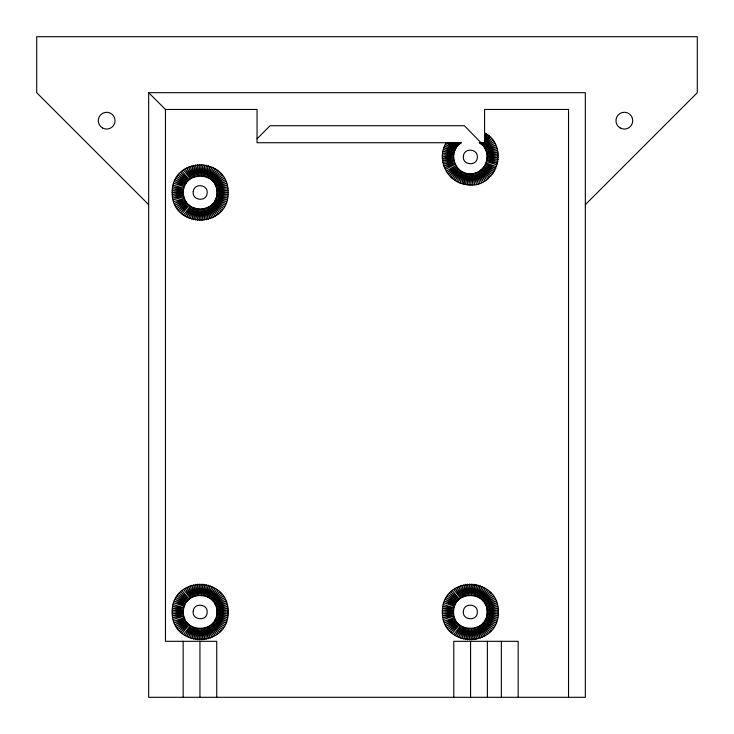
<?xml version="1.0" encoding="UTF-8"?>
<svg xmlns="http://www.w3.org/2000/svg" width="734" height="734" viewBox="0 0 734 734"><rect width="100%" height="100%" fill="white"/><g stroke="black" fill="none" stroke-linecap="round" stroke-linejoin="round"><path stroke-width="1.1" d="M148.663 92.686L148.663 697.3L585.337 697.3L585.337 92.686L148.663 92.686L165.462 109.476L257.047 109.476L257.047 142.735L461.411 142.735C447.189 150.589 454.126 174.655 470.347 173.747C485.835 174.6 493.349 152.213 480.467 143.552L480.467 142.735M460.649 142.735L460.218 143.552L458.264 142.735L459.108 144.47L456.585 142.735L458.071 145.479L453.86 142.735L457.135 146.58L450.85 142.735L456.291 147.754L446.235 142.735C436.528 157.911 445.923 180.362 463.549 184.106L467.466 173.499L467.2 184.766C495.945 189.693 510.488 146.194 484.568 132.845M172.178 192.501C171.435 156.021 228.907 156.021 228.164 192.501C228.907 228.98 171.435 228.98 172.178 192.501L183.372 192.501C182.986 214.86 218.301 214.099 216.952 191.776C217.071 170.563 182.344 171.306 183.372 192.501L172.242 194.372L183.436 193.941L172.426 196.235L183.619 195.382L172.738 198.079L183.931 196.785L173.169 199.896M172.178 611.982C171.435 575.502 228.907 575.502 228.164 611.982C228.907 648.461 171.435 648.461 172.178 611.982L183.372 611.982C182.986 589.622 218.301 590.384 216.952 612.706C217.071 633.919 182.344 633.176 183.372 611.982L172.242 610.11L183.436 610.541L172.426 608.247L183.619 609.101L172.738 606.403L183.931 607.697L173.169 604.587M442.354 611.982C441.611 575.502 499.083 575.502 498.34 611.982C499.083 648.461 441.611 648.461 442.354 611.982L453.548 611.982C453.162 589.622 488.477 590.384 487.128 612.706C487.248 633.919 452.52 633.176 453.548 611.982L442.418 610.11L453.612 610.541L442.602 608.247L453.796 609.101L442.914 606.403L454.107 607.697L443.345 604.587M183.564 215.034L190.354 206.135L185.106 216.099L191.565 206.924L186.72 217.044L192.84 207.612L188.39 217.888L194.161 208.181L191.877 219.237L195.538 208.639L193.684 219.732L196.941 208.979L195.519 220.099L198.363 209.199L199.235 220.475L199.813 209.291L201.107 220.475L201.254 209.263L202.969 220.356L202.694 209.107L204.823 220.099L204.107 208.823L208.465 219.237L205.502 208.428L210.227 218.622L206.85 207.915L211.952 217.888L208.144 207.282L215.236 216.099L209.392 206.538L216.778 215.034L210.557 205.694L218.246 213.878L211.658 204.749L219.631 212.621L212.667 203.722L222.136 209.851L213.585 202.602L223.246 208.346L214.401 201.419L224.255 206.768L215.117 200.162L225.944 203.428L215.723 198.841L226.613 201.685L216.209 197.483L227.164 199.896L216.576 196.088L227.604 198.079L216.824 194.666L228.1 194.372L216.952 193.225L228.164 192.501L216.952 191.776L228.1 190.629L216.824 190.335L227.604 186.922L216.576 188.913L227.164 185.106L216.209 187.519L226.613 183.317L215.723 186.161L225.944 181.573L215.117 184.84L224.255 178.234L214.401 183.592L223.246 176.655L213.585 182.399L222.136 175.151L212.667 181.28L219.631 172.38L211.658 180.252L218.246 171.123L210.557 179.307L216.778 169.967L209.392 178.463L215.236 168.903L208.144 177.72L211.952 167.113L206.85 177.087L210.227 166.379L205.502 176.573L208.465 165.765L204.107 176.178L204.823 164.902L202.694 175.894L202.969 164.645L201.254 175.738L201.107 164.526L199.813 175.71L199.235 164.526L198.363 175.802L195.519 164.902L196.941 176.022L193.684 165.269L195.538 176.362L191.877 165.765L194.161 176.821L188.39 167.113L192.84 177.389L186.72 167.958L191.565 178.078L185.106 168.903L190.354 178.867L183.564 169.967M183.564 634.515L190.354 625.616L185.106 635.58L191.565 626.405L186.72 636.525L192.84 627.093L188.39 637.369L194.161 627.662L191.877 638.718L195.538 628.12L193.684 639.213L196.941 628.46L195.519 639.58L198.363 628.68L199.235 639.956L199.813 628.772L201.107 639.956L201.254 628.744L202.969 639.837L202.694 628.588L204.823 639.58L204.107 628.304L208.465 638.718L205.502 627.909L210.227 638.103L206.85 627.396L211.952 637.369L208.144 626.763L215.236 635.58L209.392 626.019L216.778 634.515L210.557 625.175L218.246 633.359L211.658 624.23L219.631 632.102L212.667 623.203L222.136 629.332L213.585 622.083L223.246 627.827L214.401 620.9L224.255 626.249L215.117 619.643L225.944 622.909L215.723 618.322L226.613 621.166L216.209 616.964L227.164 619.377L216.576 615.569L227.604 617.56L216.824 614.147L228.1 613.853L216.952 612.706L228.164 611.982L216.952 611.257L228.1 610.11L216.824 609.816L227.604 606.403L216.576 608.394L227.164 604.587L216.209 607L226.613 602.798L215.723 605.642L225.944 601.054L215.117 604.321L224.255 597.715L214.401 603.073L223.246 596.136L213.585 601.88L222.136 594.632L212.667 600.761L219.631 591.861L211.658 599.733L218.246 590.604L210.557 598.788L216.778 589.448L209.392 597.944L215.236 588.384L208.144 597.201L211.952 586.594L206.85 596.568L210.227 585.86L205.502 596.054L208.465 585.246L204.107 595.659L204.823 584.383L202.694 595.375L202.969 584.126L201.254 595.219L201.107 584.007L199.813 595.191L199.235 584.007L198.363 595.283L195.519 584.383L196.941 595.503L193.684 584.75L195.538 595.843L191.877 585.246L194.161 596.302L188.39 586.594L192.84 596.87L186.72 587.439L191.565 597.559L185.106 588.384L190.354 598.348L183.564 589.448M453.74 634.515L460.53 625.616L455.282 635.58L461.741 626.405L456.897 636.525L463.007 627.093L458.567 637.369L464.338 627.662L462.053 638.718L465.705 628.12L463.851 639.213L467.108 628.46L465.686 639.58L468.54 628.68L469.411 639.956L469.98 628.772L471.283 639.956L471.43 628.744L473.146 639.837L472.861 628.588L474.999 639.58L474.283 628.304L478.641 638.718L475.669 627.909L480.403 638.103L477.017 627.396L482.128 637.369L478.32 626.763L485.403 635.58L479.559 626.019L486.945 634.515L480.733 625.175L488.413 633.359L481.834 624.23L489.807 632.102L482.844 623.203L492.312 629.332L483.761 622.083L493.422 627.827L484.578 620.9L494.432 626.249L485.293 619.643L496.111 622.909L485.899 618.322L496.79 621.166L486.385 616.964L497.34 619.377L486.752 615.569L497.771 617.56L487 614.147L498.276 613.853L487.128 612.706L498.34 611.982L487.128 611.257L498.276 610.11L487 609.816L497.771 606.403L486.752 608.394L497.34 604.587L486.385 607L496.79 602.798L485.899 605.642L496.111 601.054L485.293 604.321L494.432 597.715L484.578 603.073L493.422 596.136L483.761 601.88L492.312 594.632L482.844 600.761L489.807 591.861L481.834 599.733L488.413 590.604L480.733 598.788L486.945 589.448L479.559 597.944L485.403 588.384L478.32 597.201L482.128 586.594L477.017 596.568L480.403 585.86L475.669 596.054L478.641 585.246L474.283 595.659L474.999 584.383L472.861 595.375L473.146 584.126L471.43 595.219L471.283 584.007L469.98 595.191L469.411 584.007L468.54 595.283L465.686 584.383L467.108 595.503L463.851 584.75L465.705 595.843L462.053 585.246L464.338 596.302L458.567 586.594L463.007 596.87L456.897 587.439L461.741 597.559L455.282 588.384L460.53 598.348L453.74 589.448M496.579 166.701L486.027 162.976L495.881 168.425L485.449 164.297L495.065 170.095L484.761 165.563L494.138 171.701L483.972 166.774L491.973 174.72L483.073 167.912L490.743 176.114L482.082 168.958L489.431 177.426L481.009 169.921L486.55 179.775L479.862 170.793L485.009 180.793L478.632 171.563L483.394 181.72L477.348 172.215L481.715 182.527L476.008 172.765L478.238 183.812L474.632 173.187L476.439 184.271L473.219 173.499L474.614 184.619L471.788 173.683L470.907 184.94L470.347 173.747L469.054 184.913L468.898 173.683L467.2 184.766L463.549 184.106L466.062 173.187L461.759 183.592L464.677 172.765L460.016 182.968L463.347 172.215L458.31 182.225L462.053 171.563L455.071 180.408L460.833 170.793L453.548 179.344L459.677 169.921L452.098 178.178L458.603 168.958L449.456 175.582L457.612 167.912L448.263 174.151L456.722 166.774L447.171 172.655L455.924 165.563L446.18 171.077M197.373 220.356L198.363 209.199M197.373 639.837L198.363 628.68M467.54 639.837L468.54 628.68M465.365 184.5L467.466 173.499M204.107 176.178L206.658 165.269M204.107 595.659L206.658 584.75M474.283 595.659L476.834 584.75M190.106 218.622L194.161 208.181M190.106 638.103L194.161 627.662M460.282 638.103L464.338 627.662M484.568 134.405L486.128 133.836L484.568 137.194L487.633 134.937L484.568 139.616L489.055 136.129L484.568 141.754L490.395 137.414L482.614 145.479L491.642 138.79L483.55 146.58L492.798 140.24L484.394 147.754L494.817 143.359L485.137 148.993L495.661 145.011L485.761 150.296L496.395 146.717L486.275 151.644L497.019 148.47L486.679 153.03L497.909 152.076L486.954 154.452L498.175 153.911L487.11 155.883L498.313 155.764L487.137 157.333L498.221 159.48L487.037 158.773L497.991 161.324L486.826 160.195L497.643 163.15L486.486 161.599L497.175 164.939M482.403 142.735L481.587 144.47L483.816 142.735M456.658 181.371L462.053 171.563M208.144 177.72L213.622 167.958M208.144 597.201L213.622 587.439M478.32 597.201L483.798 587.439M484.568 136.533L486.128 133.836L484.568 135.148M482.614 145.479L484.568 142.735L490.395 137.414M568.538 697.3L568.538 109.476L484.568 109.476L484.568 142.735L479.284 142.735L480.467 143.552L481.091 142.735M484.568 135.854L486.128 133.836M182.096 213.878L189.225 205.236L180.711 212.621L188.17 204.245L179.408 211.273L187.207 203.171L178.206 209.851L186.335 202.015L176.087 206.768L185.564 200.795L175.187 205.125L184.904 199.51L174.398 203.428L184.362 198.171L173.729 201.685M182.096 633.359L189.225 624.717L180.711 632.102L188.17 623.726L179.408 630.754L187.207 622.652L178.206 629.332L186.335 621.496L176.087 626.249L185.564 620.276L175.187 624.606L184.904 618.991L174.398 622.909L184.362 617.652L173.729 621.166M452.272 633.359L459.392 624.717L450.887 632.102L458.346 623.726L449.584 630.754L457.374 622.652L448.373 629.332L456.511 621.496L446.263 626.249L455.741 620.276L445.364 624.606L455.08 618.991L444.575 622.909L454.539 617.652L443.905 621.166M483.1 142.735L481.587 144.47L481.733 142.735L480.467 143.552M484.568 138.451L487.633 134.937M484.568 140.717L489.055 136.129M450.731 176.922L458.603 168.958M257.047 138.772L270.112 125.716L464.393 125.716L481.009 142.735M585.337 204.648L697.3 92.686L697.3 36.7L36.7 36.7L36.7 92.686L148.663 204.648M212.667 181.28L220.934 173.729M212.667 600.761L220.934 593.21M482.844 600.761L491.101 593.21M177.096 208.346L186.335 202.015M177.096 627.827L186.335 621.496M447.263 627.827L456.511 621.496M484.394 147.754L493.863 141.772M445.299 169.444L455.245 164.297L444.52 167.756L454.667 162.976L443.859 166.022L454.208 161.599L443.318 164.242L453.869 160.195L442.593 160.608L453.649 158.773L442.409 158.755L453.584 155.883L442.354 156.902L453.74 154.452L442.914 151.36L454.016 153.03L443.345 149.553L454.41 151.644L443.896 147.782L454.924 150.296L445.345 144.359L455.557 148.993L446.235 142.735M215.117 184.84L225.155 179.876M215.117 604.321L225.155 599.357M485.293 604.321L495.331 599.357M173.169 619.377L183.931 616.266L172.738 617.56L183.619 614.863L172.426 615.716L183.436 613.422L172.242 613.853L183.372 611.982M443.345 619.377L454.107 616.266L442.914 617.56L453.796 614.863L442.602 615.716L453.612 613.422L442.418 613.853L453.548 611.982M486.679 153.03L497.524 150.259M442.896 162.434L453.869 160.195M216.824 190.335L227.916 188.766M216.824 609.816L227.916 608.247M487 609.816L498.083 608.247M442.409 158.755L453.557 157.333M442.418 155.039L453.74 154.452L442.602 153.195M487.137 157.333L498.331 157.627M216.824 194.666L227.916 196.235M487 614.147L498.083 615.716M216.824 614.147L227.916 615.716M183.372 192.501L172.242 190.629L183.436 191.06L172.426 188.766L183.619 189.62L172.738 186.922L183.931 188.216L173.169 185.106M173.729 183.317L184.362 186.831L174.398 181.573L184.904 185.491L175.187 179.876L185.564 184.206L176.087 178.234L186.335 182.986L178.206 175.151L187.207 181.83L179.408 173.729L188.17 180.757L180.711 172.38L189.225 179.766L182.096 171.123M443.905 602.798L454.539 606.312L444.575 601.054L455.08 604.972L445.364 599.357L455.741 603.687L446.263 597.715L456.511 602.467L448.373 594.632L457.374 601.311L449.584 593.21L458.346 600.238L450.887 591.861L459.392 599.247L452.272 590.604M173.729 602.798L184.362 606.312L174.398 601.054L184.904 604.972L175.187 599.357L185.564 603.687L176.087 597.715L186.335 602.467L178.206 594.632L187.207 601.311L179.408 593.21L188.17 600.238L180.711 591.861L189.225 599.247L182.096 590.604M444.565 146.048L454.924 150.296M215.117 200.162L225.155 205.125M485.293 619.643L495.331 624.606M215.117 619.643L225.155 624.606M447.465 142.735L456.291 147.754L449.768 142.735M448.639 142.735L456.291 147.754M177.096 176.655L186.335 182.986M447.263 596.136L456.511 602.467M177.096 596.136L186.335 602.467M483.972 166.774L493.101 173.242M459.08 142.735L460.218 143.552L459.869 142.735M451.896 142.735L457.135 146.58L452.896 142.735M454.796 142.735L458.071 145.479L455.704 142.735M212.667 203.722L220.934 211.273M482.844 623.203L491.101 630.754M212.667 623.203L220.934 630.754M457.438 142.735L459.108 144.47M481.009 169.921L488.027 178.646M478.32 626.763L483.798 636.525M208.144 207.282L213.622 217.044M208.144 626.763L213.622 636.525M460.282 585.86L464.338 596.302M190.106 166.379L194.161 176.821M190.106 585.86L194.161 596.302M476.008 172.765L479.999 183.225M474.283 628.304L476.834 639.213M204.107 208.823L206.658 219.732M204.107 628.304L206.658 639.213M467.54 584.126L468.54 595.283M197.373 164.645L198.363 175.802M197.373 584.126L198.363 595.283M471.788 173.683L472.769 184.84M518.158 697.3L518.158 641.314L453.777 641.314L453.777 697.3M501.359 641.314L501.359 697.3M487.367 641.314L487.367 697.3M470.567 641.314L470.567 697.3M216.741 697.3L216.741 641.314L165.462 641.314L165.462 109.476M199.951 641.314L199.951 697.3M183.151 641.314L183.151 697.3M193.235 191.565C191.602 200.758 206.924 202.3 207.153 192.969C208.153 184.298 193.978 182.867 193.235 191.565M193.235 611.046C191.602 620.239 206.924 621.781 207.153 612.45C208.153 603.779 193.978 602.348 193.235 611.046M463.411 156.021C461.778 165.205 477.1 166.746 477.329 157.415C478.329 148.745 464.154 147.323 463.411 156.021M463.411 611.046C461.778 620.239 477.1 621.781 477.329 612.45C478.329 603.779 464.154 602.348 463.411 611.046M620.147 127.945A8.395 8.395 0 0 0 632.745 120.679A8.395 8.395 0 0 0 620.147 113.403A8.395 8.395 0 0 0 620.147 127.945M102.476 127.945A8.395 8.395 0 0 0 115.073 120.679A8.395 8.395 0 0 0 102.476 113.403A8.395 8.395 0 0 0 102.476 127.945"/></g></svg>
